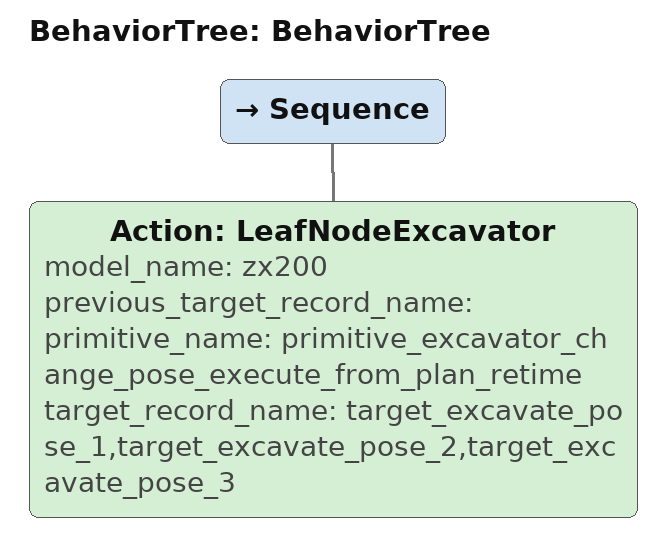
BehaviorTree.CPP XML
<?xml version="1.0"?>
<root main_tree_to_execute="BehaviorTree">
    <BehaviorTree ID="BehaviorTree">
        <Sequence>
            <Action  model_name="zx200" ID="LeafNodeExcavator" previous_target_record_name="" primitive_name="primitive_excavator_change_pose_execute_from_plan_retime" target_record_name="target_excavate_pose_1,target_excavate_pose_2,target_excavate_pose_3"/>
        </Sequence>
    </BehaviorTree>
</root>
